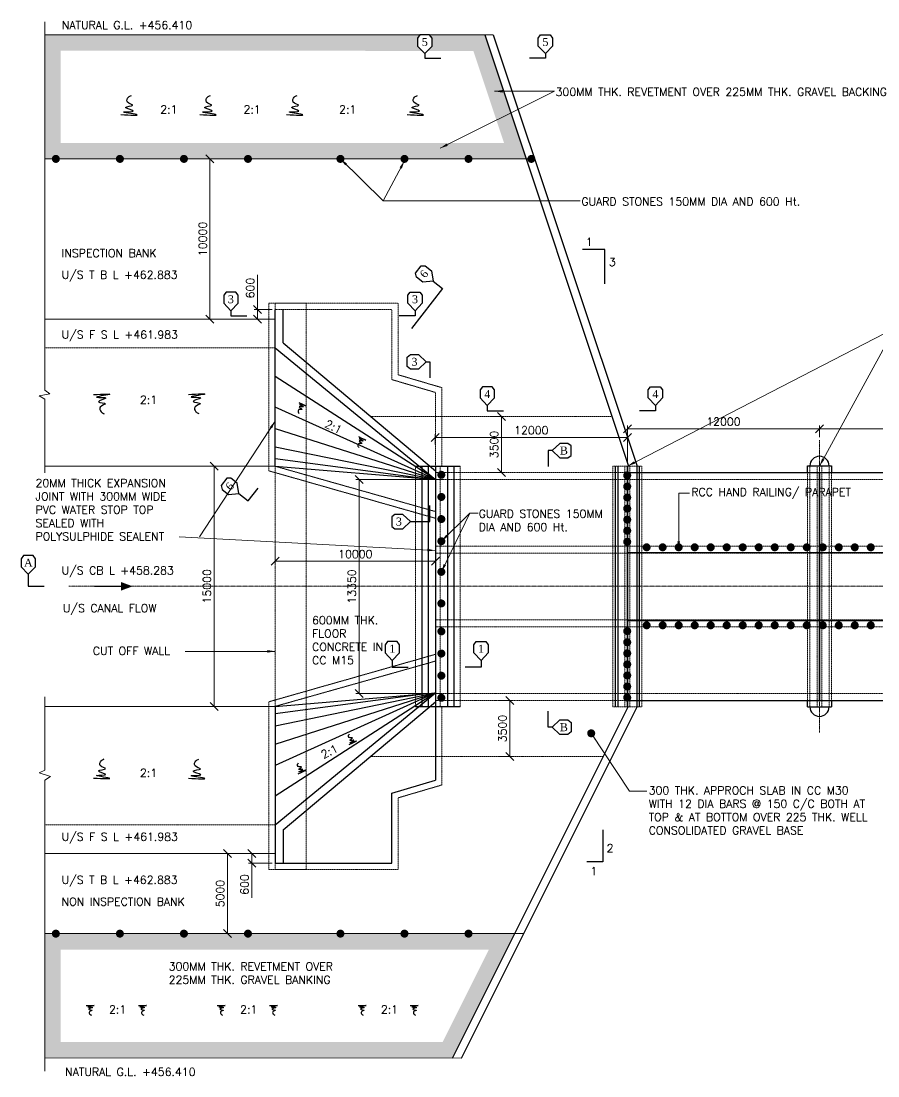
# Model space of a CAD drawing. Header units: millimetres. Extents: x -905235 to 365236, y -24492 to 346419.
# Drawn here: x -33461 to 20059, y 42135 to 108036 of the extents above; entities that cross this region are included whole.
import ezdxf
from ezdxf.enums import TextEntityAlignment as Align

# ---------------------------------------------------------------- set-up
doc = ezdxf.new("R2010")
doc.units = ezdxf.units.MM
doc.header["$LTSCALE"] = 9
doc.linetypes.add('CENTER2', pattern=[1.125, 0.75, -0.125, 0.125, -0.125])
doc.linetypes.add('HIDDEN', pattern=[0.375, 0.25, -0.125])
for name, color, linetype, lineweight in [('CENTER', 8, 'CENTER2', 9), ('R_DASHED', 183, 'HIDDEN', 9), ('R_DIMENSION', 8, 'Continuous', 15), ('R_P.C.C', 94, 'Continuous', 15), ('R_TEXT G', 7, 'Continuous', 18), ('R_TEXT S', 6, 'Continuous', 18), ('SEC MARK', 1, 'Continuous', 25)]:
    doc.layers.add(name, color=color, linetype=linetype, lineweight=lineweight)
doc.styles.add('ROMANS', font='romans.shx')
doc.styles.add('TIMES NR', font='times.ttf')
doc.dimstyles.new('DIM-200', dxfattribs={"dimscale": 200, "dimtxt": 2.5, "dimasz": 2.5, "dimexe": 1, "dimexo": 1, "dimgap": 1, "dimtad": 1, "dimdec": 0, "dimzin": 0, "dimdsep": 46, "dimtxsty": 'ROMANS', "dimblk": 'OBLIQUE', "dimcen": 1, "dimclrd": 256, "dimclre": 256, "dimclrt": 7, "dimadec": 0, "dimazin": 0, "dimtfac": 1, "dimtdec": 0, "dimtofl": 0, "dimtmove": 0, "dimatfit": 3, "dimfxl": 1, "dimtolj": 1, "dimtzin": 0, "dimlwd": 9, "dimlwe": 9, "dimarcsym": 0})
doc.dimstyles.new('DIM-200$0', dxfattribs={"dimscale": 200, "dimtxt": 2.5, "dimasz": 2.5, "dimexe": 1, "dimexo": 1, "dimgap": 1, "dimtad": 1, "dimdec": 0, "dimzin": 0, "dimdsep": 46, "dimtxsty": 'ROMANS', "dimblk": 'OBLIQUE', "dimcen": 1, "dimclrd": 256, "dimclre": 256, "dimclrt": 7, "dimadec": 0, "dimazin": 0, "dimtfac": 1, "dimtdec": 0, "dimtofl": 0, "dimtmove": 0, "dimatfit": 3, "dimfxl": 1, "dimtolj": 1, "dimtzin": 0, "dimlwd": 9, "dimlwe": 9, "dimarcsym": 0})

# ---------------------------------------------------------------- blocks, each defined once
blk = doc.blocks.new('_Oblique')
at = {"color": 0, "linetype": 'ByBlock', "lineweight": -2}
blk.add_line((-0.5, -0.5), (0.5, 0.5), dxfattribs=at)
blk = doc.blocks.new('*D50')
at = {"layer": 'Defpoints', "color": 0}
for p in [(-18700, 90023), (-17584, 90023), (-17584, 89423)]:
    blk.add_point(p, dxfattribs=at)
at = {"layer": 'R_DIMENSION', "lineweight": 9}
for p, q in [((-18700, 90023), (-18700, 92185)), ((-17784, 90023), (-18900, 90023)), ((-18700, 89423), (-18700, 90023)), ((-17784, 89423), (-18900, 89423))]:
    blk.add_line(p, q, dxfattribs=at)
at = {"layer": 'R_DIMENSION', "lineweight": 9, "xscale": 500, "yscale": 500, "zscale": 500}
for p, rotation in [((-18700, 90023), 90), ((-18700, 89423), 270)]:
    blk.add_blockref('_Oblique', p, dxfattribs=dict(at, rotation=rotation))
at = {"layer": 'R_DIMENSION', "color": 7, "insert": (-19150, 91354), "char_height": 500, "attachment_point": 5, "rotation": 90, "style": 'ROMANS'}
blk.add_mtext('\\A1;600', dxfattribs=at)
blk = doc.blocks.new('*D56')
at = {"layer": 'Defpoints', "color": 0}
for p in [(-20133, 56023), (-20577, 51023), (-20133, 51023)]:
    blk.add_point(p, dxfattribs=at)
at = {"layer": 'R_DIMENSION', "lineweight": 9}
for p, q in [((-20333, 56023), (-20777, 56023)), ((-20577, 56023), (-20577, 51023)), ((-20333, 51023), (-20777, 51023))]:
    blk.add_line(p, q, dxfattribs=at)
at = {"layer": 'R_DIMENSION', "lineweight": 9, "xscale": 500, "yscale": 500, "zscale": 500}
for p, rotation in [((-20577, 56023), 90), ((-20577, 51023), 270)]:
    blk.add_blockref('_Oblique', p, dxfattribs=dict(at, rotation=rotation))
at = {"layer": 'R_DIMENSION', "color": 7, "insert": (-21027, 53523), "char_height": 500, "attachment_point": 5, "rotation": 90, "style": 'ROMANS'}
blk.add_mtext('\\A1;5000', dxfattribs=at)
blk = doc.blocks.new('*D57')
at = {"layer": 'Defpoints', "color": 0}
for p in [(-20872, 80223), (-21400, 65223), (-20872, 65223)]:
    blk.add_point(p, dxfattribs=at)
at = {"layer": 'R_DIMENSION', "lineweight": 9}
for p, q in [((-21072, 80223), (-21600, 80223)), ((-21400, 80223), (-21400, 65223)), ((-21072, 65223), (-21600, 65223))]:
    blk.add_line(p, q, dxfattribs=at)
at = {"layer": 'R_DIMENSION', "lineweight": 9, "xscale": 500, "yscale": 500, "zscale": 500}
for p, rotation in [((-21400, 80223), 90), ((-21400, 65223), 270)]:
    blk.add_blockref('_Oblique', p, dxfattribs=dict(at, rotation=rotation))
at = {"layer": 'R_DIMENSION', "color": 7, "insert": (-21850, 72723), "char_height": 500, "attachment_point": 5, "rotation": 90, "style": 'ROMANS'}
blk.add_mtext('\\A1;15000', dxfattribs=at)
blk = doc.blocks.new('*D58')
at = {"layer": 'Defpoints', "color": 0}
for p in [(-6954, 79386), (-12351, 66036), (-7120, 66036)]:
    blk.add_point(p, dxfattribs=at)
at = {"layer": 'R_DIMENSION', "lineweight": 9}
for p, q in [((-7154, 79386), (-12551, 79386)), ((-12351, 79386), (-12351, 66036)), ((-7320, 66036), (-12551, 66036))]:
    blk.add_line(p, q, dxfattribs=at)
at = {"layer": 'R_DIMENSION', "lineweight": 9, "xscale": 500, "yscale": 500, "zscale": 500}
for p, rotation in [((-12351, 79386), 90), ((-12351, 66036), 270)]:
    blk.add_blockref('_Oblique', p, dxfattribs=dict(at, rotation=rotation))
at = {"layer": 'R_DIMENSION', "color": 7, "insert": (-12801, 72711), "char_height": 500, "attachment_point": 5, "rotation": 90, "style": 'ROMANS'}
blk.add_mtext('\\A1;13350', dxfattribs=at)
blk = doc.blocks.new('*D59')
at = {"layer": 'Defpoints', "color": 0}
for p in [(-17584, 56023), (-19054, 55423), (-17584, 55423)]:
    blk.add_point(p, dxfattribs=at)
at = {"layer": 'R_DIMENSION', "lineweight": 9}
for p, q in [((-17784, 56023), (-19254, 56023)), ((-19054, 56023), (-19054, 55423)), ((-17784, 55423), (-19254, 55423)), ((-19054, 55423), (-19054, 53261))]:
    blk.add_line(p, q, dxfattribs=at)
at = {"layer": 'R_DIMENSION', "lineweight": 9, "xscale": 500, "yscale": 500, "zscale": 500}
for p, rotation in [((-19054, 56023), 90), ((-19054, 55423), 270)]:
    blk.add_blockref('_Oblique', p, dxfattribs=dict(at, rotation=rotation))
at = {"layer": 'R_DIMENSION', "color": 7, "insert": (-19504, 54092), "char_height": 500, "attachment_point": 5, "rotation": 90, "style": 'ROMANS'}
blk.add_mtext('\\A1;600', dxfattribs=at)
blk = doc.blocks.new('*D60')
at = {"layer": 'Defpoints', "color": 0}
for p in [(-17584, 75330), (-7584, 74690), (-7584, 74288)]:
    blk.add_point(p, dxfattribs=at)
at = {"layer": 'R_DIMENSION', "lineweight": 9}
for p, q in [((-17584, 75130), (-17584, 74088)), ((-7584, 74490), (-7584, 74088)), ((-17584, 74288), (-7584, 74288))]:
    blk.add_line(p, q, dxfattribs=at)
at = {"layer": 'R_DIMENSION', "lineweight": 9, "xscale": 500, "yscale": 500, "zscale": 500, "rotation": 180}
blk.add_blockref('_Oblique', (-17584, 74288), dxfattribs=at)
at = {"layer": 'R_DIMENSION', "lineweight": 9, "xscale": 500, "yscale": 500, "zscale": 500}
blk.add_blockref('_Oblique', (-7584, 74288), dxfattribs=at)
at = {"layer": 'R_DIMENSION', "color": 7, "insert": (-12584, 74738), "char_height": 500, "attachment_point": 5, "style": 'ROMANS'}
blk.add_mtext('\\A1;10000', dxfattribs=at)
blk = doc.blocks.new('*D110')
at = {"layer": 'Defpoints', "color": 0}
for p in [(16410, 82562), (16410, 82285), (4410, 80236)]:
    blk.add_point(p, dxfattribs=at)
at = {"layer": 'R_DIMENSION', "lineweight": 9}
for p, q in [((4410, 80436), (4410, 82762)), ((4410, 82562), (16410, 82562)), ((16410, 82485), (16410, 82762))]:
    blk.add_line(p, q, dxfattribs=at)
at = {"layer": 'R_DIMENSION', "lineweight": 9, "xscale": 500, "yscale": 500, "zscale": 500, "rotation": 180}
blk.add_blockref('_Oblique', (4410, 82562), dxfattribs=at)
at = {"layer": 'R_DIMENSION', "lineweight": 9, "xscale": 500, "yscale": 500, "zscale": 500}
blk.add_blockref('_Oblique', (16410, 82562), dxfattribs=at)
at = {"layer": 'R_DIMENSION', "color": 7, "insert": (10410, 83012), "char_height": 500, "attachment_point": 5, "style": 'ROMANS'}
blk.add_mtext('\\A1;12000', dxfattribs=at)
blk = doc.blocks.new('*D148')
at = {"layer": 'Defpoints', "color": 0}
for p in [(-22191, 99423), (-21665, 99423), (-22191, 89423)]:
    blk.add_point(p, dxfattribs=at)
at = {"layer": 'R_DIMENSION', "lineweight": 9}
for p, q in [((-21991, 99423), (-21465, 99423)), ((-21665, 89423), (-21665, 99423)), ((-21991, 89423), (-21465, 89423))]:
    blk.add_line(p, q, dxfattribs=at)
at = {"layer": 'R_DIMENSION', "lineweight": 9, "xscale": 500, "yscale": 500, "zscale": 500}
for p, rotation in [((-21665, 99423), 90), ((-21665, 89423), 270)]:
    blk.add_blockref('_Oblique', p, dxfattribs=dict(at, rotation=rotation))
at = {"layer": 'R_DIMENSION', "color": 7, "insert": (-22115, 94423), "char_height": 500, "attachment_point": 5, "rotation": 90, "style": 'ROMANS'}
blk.add_mtext('\\A1;10000', dxfattribs=at)
blk = doc.blocks.new('*D167')
at = {"layer": 'Defpoints', "color": 0}
for p in [(16410, 82562), (16410, 81848), (28410, 81848)]:
    blk.add_point(p, dxfattribs=at)
at = {"layer": 'R_DIMENSION', "lineweight": 9}
for p, q in [((16410, 82048), (16410, 82762)), ((28410, 82562), (16410, 82562)), ((28410, 82048), (28410, 82762))]:
    blk.add_line(p, q, dxfattribs=at)
at = {"layer": 'R_DIMENSION', "lineweight": 9, "xscale": 500, "yscale": 500, "zscale": 500, "rotation": 180}
blk.add_blockref('_Oblique', (16410, 82562), dxfattribs=at)
at = {"layer": 'R_DIMENSION', "lineweight": 9, "xscale": 500, "yscale": 500, "zscale": 500}
blk.add_blockref('_Oblique', (28410, 82562), dxfattribs=at)
at = {"layer": 'R_DIMENSION', "color": 7, "insert": (22410, 83012), "char_height": 500, "attachment_point": 5, "style": 'ROMANS'}
blk.add_mtext('\\A1;12000', dxfattribs=at)
blk = doc.blocks.new('*D177')
at = {"layer": 'Defpoints', "color": 0}
for p in [(-7590, 82022), (-7590, 81380), (4410, 80236)]:
    blk.add_point(p, dxfattribs=at)
at = {"layer": 'R_DIMENSION', "lineweight": 9}
for p, q in [((-7590, 81580), (-7590, 82222)), ((4410, 82022), (-7590, 82022)), ((4410, 80436), (4410, 82222))]:
    blk.add_line(p, q, dxfattribs=at)
at = {"layer": 'R_DIMENSION', "lineweight": 9, "xscale": 500, "yscale": 500, "zscale": 500, "rotation": 180}
blk.add_blockref('_Oblique', (-7590, 82022), dxfattribs=at)
at = {"layer": 'R_DIMENSION', "lineweight": 9, "xscale": 500, "yscale": 500, "zscale": 500}
blk.add_blockref('_Oblique', (4410, 82022), dxfattribs=at)
at = {"layer": 'R_DIMENSION', "color": 7, "insert": (-1590, 82472), "char_height": 500, "attachment_point": 5, "style": 'ROMANS'}
blk.add_mtext('\\A1;12000', dxfattribs=at)
blk = doc.blocks.new('*D207')
at = {"layer": 'Defpoints', "color": 0}
for p in [(-3880, 65586), (-3880, 62086), (-2940, 62086)]:
    blk.add_point(p, dxfattribs=at)
at = {"layer": 'R_DIMENSION', "lineweight": 9}
for p, q in [((-3680, 65586), (-2740, 65586)), ((-2940, 65586), (-2940, 62086)), ((-3680, 62086), (-2740, 62086))]:
    blk.add_line(p, q, dxfattribs=at)
at = {"layer": 'R_DIMENSION', "lineweight": 9, "xscale": 500, "yscale": 500, "zscale": 500}
for p, rotation in [((-2940, 65586), 90), ((-2940, 62086), 270)]:
    blk.add_blockref('_Oblique', p, dxfattribs=dict(at, rotation=rotation))
at = {"layer": 'R_DIMENSION', "color": 7, "insert": (-3390, 63836), "char_height": 500, "attachment_point": 5, "rotation": 90, "style": 'ROMANS'}
blk.add_mtext('\\A1;3500', dxfattribs=at)
blk = doc.blocks.new('*D208')
at = {"layer": 'Defpoints', "color": 0}
for p in [(-4400, 83336), (-3460, 83336), (-4400, 79836)]:
    blk.add_point(p, dxfattribs=at)
at = {"layer": 'R_DIMENSION', "lineweight": 9}
for p, q in [((-4200, 83336), (-3260, 83336)), ((-3460, 79836), (-3460, 83336)), ((-4200, 79836), (-3260, 79836))]:
    blk.add_line(p, q, dxfattribs=at)
at = {"layer": 'R_DIMENSION', "lineweight": 9, "xscale": 500, "yscale": 500, "zscale": 500}
for p, rotation in [((-3460, 83336), 90), ((-3460, 79836), 270)]:
    blk.add_blockref('_Oblique', p, dxfattribs=dict(at, rotation=rotation))
at = {"layer": 'R_DIMENSION', "color": 7, "insert": (-3910, 81586), "char_height": 500, "attachment_point": 5, "rotation": 90, "style": 'ROMANS'}
blk.add_mtext('\\A1;3500', dxfattribs=at)

msp = doc.modelspace()

# ---------------------------------------------------------------- hatches: boundary and pattern name
h = msp.add_hatch()
h.set_pattern_fill('GRAVEL', color=22, scale=55)
h.set_pattern_definition([(228.01279, (1005.84, 297), (-11176, -12573), [187.947, -18606.766]), (184.96974, (880.11, 157.3), (16763.999993, 1397.00008), [322.523, -31929.727]), (132.51045, (558.8, 129.36), (13970.000006, -15366.999995), [227.415, -22514.098]), (267.27369, (13.97, -219.89), (1397.000003, 27940), [293.702, -29076.54]), (292.833654, (0, -513.26), (-6985, 16764), [287.999, -28511.894]), (357.27369, (111.76, -778.69), (-27940, 1397.000003), [293.702, -29076.54]), (37.69424, (405.13, -792.66), (-18161, -13970), [388.407, -38452.213]), (72.25533, (712.47, -555.17), (9779.000003, 30734), [366.696, -36302.891]), (121.429566, (824.23, -205.92), (-11176, 18161), [294.697, -29175.05]), (175.23636, (670.56, 45.54), (15367, -1397), [336.442, -16485.665]), (222.39744, (335.28, 73.48), (-16764, -15367), [435.093, -43074.225]), (138.81407, (1397, -233.86), (-9779, 8382), [148.502, -14701.811]), (171.469234, (1285.24, -136.07), (18161, -2793.999997), [282.525, -27970.051]), (225, (1005.8, -94.2), (-2e-13, -1397), [197.565, -1778.091]), (203.19859, (908.05, 73.48), (6985, 2794), [106.393, -10532.842]), (291.8014, (810.26, 31.57), (-1397, 4191), [150.461, -7372.614]), (30.96376, (866.14, -108.13), (4191, 2794), [244.376, -7901.464]), (161.56505, (1075.7, 17.6), (2794, -1397), [176.708, -4240.994]), (16.38954, (0, 31.57), (13970, 4191), [247.548, -24507.355]), (70.34618, (237.49, 101.42), (-5588, -15367), [207.68, -20560.219]), (293.19859, (1075.69, 297), (-2794, 6985), [212.784, -10426.451]), (343.61046, (1159.51, 101.42), (-13970, 4191), [247.548, -24507.355]), (339.44395, (0, -834.57), (-6985, 2794), [238.72, -11697.254]), (294.77514, (223.52, -918.39), (-6985.00001, 15367), [200.02, -19801.976]), (66.80141, (1089.66, -1100), (2794, 6985), [212.784, -10426.451]), (17.354025, (1173.48, -904.42), (-18161, -5588), [234.18, -23183.807]), (69.44395, (405.13, -1100), (-2794, -6985), [119.36, -11816.614]), (101.30993, (1005.84, -1100), (-1397, 5588), [71.233, -7052.097]), (165.96376, (991.87, -1030.15), (4191, -1397), [287.999, -5471.98]), (186.009006, (712.47, -960.3), (13970, 1397), [266.897, -26422.75]), (303.69007, (866.14, -233.86), (-1397, 2794), [201.478, -4835.477]), (353.157227, (977.9, -401.5), (23749, -2794), [351.756, -34823.805]), (60.9454, (1327.15, -443.41), (-5588, -9779), [143.83, -14239.166]), (90, (1397, -317.7), (-1397, 1397), [83.82, -1313.18]), (120.25644, (684.53, -918.39), (5588, -9779), [194.077, -19213.667]), (48.01279, (586.74, -750.75), (11176, 12573), [375.894, -18418.819]), (0, (838.2, -471.4), (1397, 1397), [363.22, -1033.78]), (325.30485, (1201.42, -471.35), (13970.000005, -9778.99999), [220.885, -21867.624]), (254.0546, (1383.03, -597.08), (-1397, -5588), [203.406, -9966.908]), (207.645975, (1327.15, -792.66), (-26543, -13969.999998), [331.18, -32786.855]), (175.42608, (1033.78, -946.33), (-18161, 1397), [350.366, -34686.216])])
h.paths.add_polyline_path([(-8694.1, 106976.5), (-8544, 107176.6), (-31983.9, 107184.7), (-31983.9, 99422.7), (-31414.7, 99422.7, -1.0325288), (-31164.8, 99422.7), (-27414.7, 99422.7, -1.0325288), (-27164.8, 99422.7), (-23414.7, 99422.7, -1.0325288), (-23164.8, 99422.7), (-19414.7, 99422.7, -1.0325288), (-19164.8, 99422.7), (-13639.7, 99422.7, -1.0325288), (-13389.8, 99422.7), (-9639.7, 99422.7, -1.0325288), (-9389.8, 99422.7), (-5639.7, 99422.7, -1.0325288), (-5389.8, 99422.7), (-1906.4, 99422.7), (-4490.6, 107175.2), (-7944, 107176.4), (-7794.1, 106976.5), (-7794.1, 106476.5), (-8078.4, 106176.5), (-5211.4, 106175.5), (-3293.8, 100422.7), (-30983.9, 100422.7), (-30983.9, 106184.4), (-8409.9, 106176.6), (-8694.1, 106476.5)])
h = msp.add_hatch()
h.set_pattern_fill('GRAVEL', color=22, scale=55)
h.set_pattern_definition([(228.01279, (1005.84, 297), (-11176, -12573), [187.947, -18606.766]), (184.96974, (880.11, 157.3), (16763.999993, 1397.00008), [322.523, -31929.727]), (132.51045, (558.8, 129.36), (13970, -15367), [227.415, -22514.098]), (267.27369, (13.97, -219.89), (1397, 27940), [293.702, -29076.54]), (292.83365, (0, -513.26), (-6985, 16764), [287.999, -28511.894]), (357.27369, (111.76, -778.69), (-27940, 1397), [293.702, -29076.54]), (37.69424, (405.13, -792.66), (-18161, -13970), [388.407, -38452.213]), (72.25533, (712.47, -555.17), (9779.000003, 30734), [366.696, -36302.891]), (121.42957, (824.23, -205.92), (-11176, 18161), [294.697, -29175.05]), (175.23636, (670.56, 45.54), (15367, -1397), [336.442, -16485.665]), (222.39744, (335.28, 73.48), (-16764, -15367), [435.093, -43074.225]), (138.81407, (1397, -233.86), (-9779, 8382), [148.502, -14701.81]), (171.46923, (1285.24, -136.07), (18161, -2794), [282.525, -27970.051]), (225, (1005.8, -94.2), (-2e-13, -1397), [197.565, -1778.09]), (203.1986, (908.05, 73.48), (6985, 2794), [106.393, -10532.842]), (291.8014, (810.26, 31.57), (-1397, 4191), [150.46, -7372.614]), (30.96376, (866.14, -108.13), (4191, 2794), [244.376, -7901.464]), (161.56505, (1075.7, 17.6), (2794, -1397), [176.708, -4240.994]), (16.38954, (0, 31.57), (13970, 4191), [247.548, -24507.355]), (70.34618, (237.49, 101.42), (-5588, -15367), [207.68, -20560.219]), (293.1986, (1075.69, 297), (-2794, 6985), [212.784, -10426.45]), (343.61046, (1159.51, 101.42), (-13970, 4191), [247.548, -24507.355]), (339.44395, (0, -834.57), (-6985, 2794), [238.72, -11697.254]), (294.77514, (223.52, -918.39), (-6985.00001, 15367), [200.02, -19801.976]), (66.8014, (1089.66, -1100), (2794, 6985), [212.784, -10426.45]), (17.35402, (1173.48, -904.42), (-18161, -5588), [234.18, -23183.807]), (69.44395, (405.13, -1100), (-2794, -6985), [119.36, -11816.614]), (101.30993, (1005.84, -1100), (-1397, 5588), [71.233, -7052.097]), (165.96376, (991.87, -1030.15), (4191, -1397), [287.999, -5471.98]), (186.009, (712.47, -960.3), (13970, 1397), [266.897, -26422.75]), (303.6901, (866.14, -233.86), (-1397, 2794), [201.478, -4835.477]), (353.15723, (977.9, -401.5), (23749, -2794), [351.756, -34823.805]), (60.9454, (1327.15, -443.41), (-5588, -9779), [143.83, -14239.166]), (90, (1397, -317.7), (-1397, 1397), [83.82, -1313.18]), (120.25644, (684.53, -918.39), (5588, -9779), [194.077, -19213.667]), (48.01279, (586.74, -750.75), (11176, 12573), [375.894, -18418.82]), (0, (838.2, -471.4), (1397, 1397), [363.22, -1033.78]), (325.30485, (1201.42, -471.35), (13970, -9778.99999), [220.885, -21867.624]), (254.0546, (1383.03, -597.08), (-1397, -5588), [203.406, -9966.908]), (207.64598, (1327.15, -792.66), (-26543, -13970), [331.18, -32786.855]), (175.42608, (1033.78, -946.33), (-18161, 1397), [350.366, -34686.216])])
h.paths.add_polyline_path([(-2624.8, 51022.7), (-5389.7, 51022.7, -1), (-5639.7, 51022.7), (-9389.7, 51022.7, -1), (-9639.7, 51022.7), (-13389.7, 51022.7, -1), (-13639.7, 51022.7), (-19164.7, 51022.7, -1), (-19414.7, 51022.7), (-23164.7, 51022.7, -1), (-23414.7, 51022.7), (-27164.7, 51022.7, -1), (-27414.7, 51022.7), (-31164.7, 51022.7, -1), (-31414.7, 51022.7), (-31983.9, 51022.7), (-31983.9, 43260.6), (-6510.5, 43251.2)])
h.paths.add_polyline_path([(-30983.9, 44251.2), (-30983.9, 50022.7), (-4242.8, 50022.7), (-7128.6, 44251.2)], flags=16)
h.paths.add_polyline_path([(-28830.2, 45881.2), (-27675.5, 45881.2), (-27675.5, 46631.2), (-28830.2, 46631.2)], flags=8)

# ---------------------------------------------------------------- linework, layer by layer
for p, q in [((-4490.6, 107175.2), (4489, 80236.4)), ((-3963.4, 107175), (5016.1, 80236.4)), ((-17583.9, 89422.7), (-17583.9, 90022.7)), ((-17083.9, 87931.5), (-17083.9, 90022.7)), ((-17583.9, 87622.7), (-17583.9, 89422.7)), ((-17083.9, 87931.5), (-7583.9, 79945.6)), ((-17583.9, 87622.7), (-7583.9, 79386.4)), ((-17583.9, 80222.7), (-17583.9, 87622.7)), ((-17583.9, 80222.7), (-7583.9, 79386.4)), ((-8833.9, 80236.4), (-6033.9, 80236.4)), ((-8433.9, 80236.4), (-8433.9, 65194.7)), ((-8033.9, 80236.4), (-8033.9, 65194.7)), ((-7583.9, 80236.4), (-7583.9, 65194.7)), ((-6833.9, 80236.4), (-6833.9, 65194.7)), ((-6433.9, 80236.4), (-6433.9, 65194.7)), ((3660.1, 65186.4), (3660.1, 80236.4)), ((3810.1, 80236.4), (3810.1, 65186.4)), ((4400.1, 80236.4), (4400.1, 65186.4)), ((4400.1, 79836.4), (208400.1, 79836.4)), ((4420.1, 80236.4), (4420.1, 65186.4)), ((5010.1, 80236.4), (5010.1, 65186.4)), ((5160.1, 65186.4), (5160.1, 80236.4)), ((15660.1, 80247.7), (17160.1, 80247.7)), ((15660.1, 79836.4), (15660.1, 80247.7)), ((16400.1, 79836.4), (16400.1, 65586.4)), ((16420.1, 79836.4), (16420.1, 65586.4)), ((17160.1, 80247.7), (17160.1, 79836.4)), ((4420.1, 74836.4), (208400.1, 74836.4)), ((4420.1, 70586.4), (208400.1, 70586.4)), ((-17583.9, 65222.7), (-7583.9, 66058.9)), ((-17583.9, 57822.7), (-7583.9, 66058.9)), ((-17083.9, 57513.8), (-7583.9, 65499.8)), ((-7583.9, 65608.9), (-7583.9, 60608.9)), ((4400.1, 65586.4), (208400.1, 65586.4)), ((15660.1, 65197.7), (15660.1, 65586.4)), ((17160.1, 65586.4), (17160.1, 65197.7)), ((-17583.9, 65222.7), (-17583.9, 57822.7)), ((-8833.9, 65208.9), (-6033.9, 65208.9)), ((-6511.5, 43249.4), (4457.1, 65186.4)), ((-5952.4, 43249.4), (5016.1, 65186.4)), ((15660.1, 65197.7), (17160.1, 65197.7)), ((-10308.9, 59806.1), (-7583.9, 60608.9)), ((-10308.9, 55422.7), (-10308.9, 59806.1)), ((-17583.9, 57822.7), (-17583.9, 56022.7)), ((-17083.9, 57513.8), (-17083.9, 55422.7)), ((-17583.9, 56022.7), (-17583.9, 55422.7)), ((-17583.9, 55422.7), (-10308.9, 55422.7))]:
    msp.add_line(p, q)
at = {"color": 253}
for p, q in [((-7583.9, 79386.4), (-17583.9, 85829)), ((-7583.9, 79386.4), (-17583.9, 83922.7)), ((-17583.9, 82587.8), (-7583.9, 79386.4)), ((-17583.9, 81447), (-7583.9, 79386.4)), ((-8033.9, 79409.3), (-17583.9, 80686.5)), ((-7583.9, 66058.9), (-17583.9, 59616.3)), ((-7583.9, 66058.9), (-17583.9, 61522.7)), ((-17583.9, 63998.3), (-7583.9, 66058.9)), ((-17583.9, 62857.5), (-7583.9, 66058.9)), ((-8033.9, 66036.1), (-17583.9, 64758.8))]:
    msp.add_line(p, q, dxfattribs=at)
at = {"const_width": 250}
for points in [[(-31414.7, 99426.7, 1), (-31164.7, 99426.7, 1)], [(-27414.7, 99426.7, 1), (-27164.7, 99426.7, 1)], [(-23414.7, 99426.7, 1), (-23164.7, 99426.7, 1)], [(-19414.7, 99426.7, 1), (-19164.7, 99426.7, 1)], [(-13639.7, 99426.7, 1), (-13389.7, 99426.7, 1)], [(-9639.7, 99426.7, 1), (-9389.7, 99426.7, 1)], [(-5639.7, 99426.7, 1), (-5389.7, 99426.7, 1)], [(-1709.7, 99426.7, 1), (-1459.7, 99426.7, 1)], [(-7210, 79814.3, 1), (-7210, 79564.3, 1)], [(4400.1, 79778.2, 1), (4400.1, 79528.2, 1)], [(4400.1, 79086.4, 1), (4400.1, 78836.4, 1)], [(-7210, 78430.7, 1), (-7210, 78180.7, 1)], [(4400.1, 78394.6, 1), (4400.1, 78144.6, 1)], [(4400.1, 77702.9, 1), (4400.1, 77452.9, 1)], [(-7210, 77047.2, 1), (-7210, 76797.2, 1)], [(4400.1, 77011.1, 1), (4400.1, 76761.1, 1)], [(-7210, 75663.7, 1), (-7210, 75413.7, 1)], [(4400.1, 76319.3, 1), (4400.1, 76069.3, 1)], [(4400.1, 75627.5, 1), (4400.1, 75377.5, 1)], [(5614.2, 75284.2, 1), (5614.2, 75034.2, 1)], [(6614.2, 75284.2, 1), (6614.2, 75034.2, 1)], [(7614.2, 75284.2, 1), (7614.2, 75034.2, 1)], [(8614.2, 75284.2, 1), (8614.2, 75034.2, 1)], [(9614.2, 75284.2, 1), (9614.2, 75034.2, 1)], [(10614.2, 75284.2, 1), (10614.2, 75034.2, 1)], [(11614.2, 75284.2, 1), (11614.2, 75034.2, 1)], [(12614.2, 75284.2, 1), (12614.2, 75034.2, 1)], [(13614.2, 75284.2, 1), (13614.2, 75034.2, 1)], [(14614.2, 75284.2, 1), (14614.2, 75034.2, 1)], [(15614.2, 75284.2, 1), (15614.2, 75034.2, 1)], [(16614.2, 75284.2, 1), (16614.2, 75034.2, 1)], [(17614.2, 75284.2, 1), (17614.2, 75034.2, 1)], [(18614.2, 75284.2, 1), (18614.2, 75034.2, 1)], [(19614.2, 75284.2, 1), (19614.2, 75034.2, 1)], [(-7210, 73501.7, -1), (-7210, 73751.7, -1)], [(-7210, 71528.1, -1), (-7210, 71778.1, -1)], [(5614.2, 70161.1, -1), (5614.2, 70411.1, -1)], [(6614.2, 70161.1, -1), (6614.2, 70411.1, -1)], [(7614.2, 70161.1, -1), (7614.2, 70411.1, -1)], [(8614.2, 70161.1, -1), (8614.2, 70411.1, -1)], [(9614.2, 70161.1, -1), (9614.2, 70411.1, -1)], [(10614.2, 70161.1, -1), (10614.2, 70411.1, -1)], [(11614.2, 70161.1, -1), (11614.2, 70411.1, -1)], [(12614.2, 70161.1, -1), (12614.2, 70411.1, -1)], [(13614.2, 70161.1, -1), (13614.2, 70411.1, -1)], [(14614.2, 70161.1, -1), (14614.2, 70411.1, -1)], [(15614.2, 70161.1, -1), (15614.2, 70411.1, -1)], [(16614.2, 70161.1, -1), (16614.2, 70411.1, -1)], [(17614.2, 70161.1, -1), (17614.2, 70411.1, -1)], [(18614.2, 70161.1, -1), (18614.2, 70411.1, -1)], [(19614.2, 70161.1, -1), (19614.2, 70411.1, -1)], [(-7210, 69781.7, -1), (-7210, 70031.7, -1)], [(4400.1, 69795.3, -1), (4400.1, 70045.3, -1)], [(4400.1, 69103.5, -1), (4400.1, 69353.5, -1)], [(-7210, 68398.1, -1), (-7210, 68648.1, -1)], [(4400.1, 68411.7, -1), (4400.1, 68661.7, -1)], [(4400.1, 67720, -1), (4400.1, 67970, -1)], [(-7210, 67014.6, -1), (-7210, 67264.6, -1)], [(4400.1, 67028.2, -1), (4400.1, 67278.2, -1)], [(4400.1, 66336.4, -1), (4400.1, 66586.4, -1)], [(-7210, 65631, -1), (-7210, 65881, -1)], [(4400.1, 65644.6, -1), (4400.1, 65894.6, -1)], [(-31414.7, 51022.7, -1), (-31164.7, 51022.7, -1)], [(-27414.7, 51022.7, -1), (-27164.7, 51022.7, -1)], [(-23414.7, 51022.7, -1), (-23164.7, 51022.7, -1)], [(-19414.7, 51022.7, -1), (-19164.7, 51022.7, -1)], [(-13639.7, 51022.7, -1), (-13389.7, 51022.7, -1)], [(-9639.7, 51022.7, -1), (-9389.7, 51022.7, -1)], [(-5639.7, 51022.7, -1), (-5389.7, 51022.7, -1)]]:
    msp.add_lwpolyline(points, format="xyb", close=True, dxfattribs=at)
for points in [[(2999.9, 91611.4), (2999.9, 93771.7), (1603.2, 93771.7)], [(2868.4, 57509.6), (2868.4, 55509.6), (1868.4, 55509.6)]]:
    msp.add_lwpolyline(points)
at = {"const_width": 100}
msp.add_lwpolyline([(-27216.1, 72722.7), (-28897, 72722.7)], dxfattribs=at)
for centre, start, end in [((16410.1, 80247.7), 0, 180), ((16410.1, 65197.7), 180, 0)]:
    msp.add_arc(centre, 600, start, end)
for points, end_tangent in [([(-27230.1, 102194.1), (-26256.9, 102194.1), (-27043, 102362.5), (-26462.8, 102418.6), (-26930.7, 102643.1), (-26481.5, 102774.1), (-26818.4, 102979.9), (-26762.2, 103279.2), (-26575.1, 103391.4)], (-0.9794726, 0.2015771)), ([(-22294.4, 102194.1), (-21321.2, 102194.1), (-22107.2, 102362.5), (-21527, 102418.6), (-21994.9, 102643.1), (-21545.8, 102774.1), (-21882.6, 102979.9), (-21826.5, 103279.2), (-21639.3, 103391.4)], (-0.9794726, 0.2015771)), ([(-16874.4, 102194.1), (-15901.2, 102194.1), (-16687.2, 102362.5), (-16107, 102418.6), (-16574.9, 102643.1), (-16125.8, 102774.1), (-16462.6, 102979.9), (-16406.5, 103279.2), (-16219.3, 103391.4)], (-0.9794726, 0.2015771)), ([(-9349.4, 102194.1), (-8376.2, 102194.1), (-9162.2, 102362.5), (-8582, 102418.6), (-9049.9, 102643.1), (-8600.8, 102774.1), (-8937.6, 102979.9), (-8881.5, 103279.2), (-8694.3, 103391.4)], (-0.9794726, 0.2015771)), ([(-28928.9, 84705.5), (-27955.7, 84705.5), (-28741.8, 84537.2), (-28161.6, 84481), (-28629.5, 84256.5), (-28180.3, 84125.6), (-28517.2, 83919.8), (-28461, 83620.5), (-28273.9, 83508.2)], (-0.9794726, -0.2015771)), ([(-23009.2, 84717), (-22036, 84717), (-22822.1, 84548.6), (-22241.9, 84492.5), (-22709.8, 84268), (-22260.6, 84137.1), (-22597.5, 83931.3), (-22541.4, 83631.9), (-22354.2, 83519.7)], (-0.9794726, -0.2015771)), ([(-16114.8, 84203.3), (-15679.7, 83985.4), (-16068.9, 84086.1), (-15822, 83931.1), (-16081.5, 83935.5), (-15910, 83776.4), (-16106.6, 83759.8), (-16148.5, 83613.4), (-16090, 83521.3)], (-0.9660737, 0.2582666)), ([(-12385.9, 82074.1), (-11950.8, 81856.2), (-12339.9, 81956.9), (-12093.1, 81802), (-12352.5, 81806.3), (-12181, 81647.2), (-12377.7, 81630.6), (-12419.6, 81484.2), (-12361.1, 81392.2)], (-0.9660737, 0.2582666)), ([(-12968.6, 62833.1), (-12533.5, 63051), (-12922.6, 62950.3), (-12675.8, 63105.2), (-12935.3, 63100.9), (-12763.7, 63260), (-12960.4, 63276.6), (-13002.3, 63423), (-12943.8, 63515)], (-0.9660737, -0.2582666)), ([(-28928.9, 60739.8), (-27955.7, 60739.8), (-28741.8, 60908.2), (-28161.6, 60964.3), (-28629.5, 61188.8), (-28180.3, 61319.8), (-28517.2, 61525.5), (-28461, 61824.9), (-28273.9, 61937.1)], (-0.9794726, 0.2015771)), ([(-23009.2, 60728.3), (-22036, 60728.3), (-22822.1, 60896.7), (-22241.9, 60952.8), (-22709.8, 61177.3), (-22260.6, 61308.3), (-22597.5, 61514.1), (-22541.4, 61813.4), (-22354.2, 61925.7)], (-0.9794726, 0.2015771)), ([(-16154.8, 61012.1), (-15719.7, 61229.9), (-16108.9, 61129.2), (-15862, 61284.2), (-16121.5, 61279.8), (-15950, 61438.9), (-16146.6, 61455.5), (-16188.5, 61601.9), (-16130, 61694)], (-0.9660737, -0.2582666)), ([(-29393.7, 46524.5), (-28907.1, 46524.5), (-29300.1, 46440.3), (-29010, 46412.2), (-29244, 46300), (-29019.4, 46234.5), (-29187.8, 46131.6), (-29159.7, 45982), (-29066.2, 45925.8)], (-0.9794726, -0.2015771)), ([(-26129.2, 46524.5), (-25642.6, 46524.5), (-26035.7, 46440.3), (-25745.6, 46412.2), (-25979.5, 46300), (-25754.9, 46234.5), (-25923.4, 46131.6), (-25895.3, 45982), (-25801.7, 45925.8)], (-0.9794726, -0.2015771)), ([(-21203.7, 46524.5), (-20717.1, 46524.5), (-21110.1, 46440.3), (-20820, 46412.2), (-21054, 46300), (-20829.4, 46234.5), (-20997.8, 46131.6), (-20969.7, 45982), (-20876.2, 45925.8)], (-0.9794726, -0.2015771)), ([(-17939.2, 46524.5), (-17452.6, 46524.5), (-17845.7, 46440.3), (-17555.6, 46412.2), (-17789.5, 46300), (-17564.9, 46234.5), (-17733.4, 46131.6), (-17705.3, 45982), (-17611.7, 45925.8)], (-0.9794726, -0.2015771)), ([(-12413.7, 46524.5), (-11927.1, 46524.5), (-12320.1, 46440.3), (-12030, 46412.2), (-12264, 46300), (-12039.4, 46234.5), (-12207.8, 46131.6), (-12179.7, 45982), (-12086.2, 45925.8)], (-0.9794726, -0.2015771)), ([(-9149.2, 46524.5), (-8662.6, 46524.5), (-9055.7, 46440.3), (-8765.6, 46412.2), (-8999.5, 46300), (-8774.9, 46234.5), (-8943.4, 46131.6), (-8915.3, 45982), (-8821.7, 45925.8)], (-0.9794726, -0.2015771))]:
    msp.add_spline(points, degree=3, dxfattribs=dict(end_tangent=end_tangent))
msp.add_solid([(-27216.1, 72989.3), (-26496.1, 72722.7), (-27216.1, 72456)])
at = {"layer": 'CENTER'}
for p, q in [((16410.1, 81847.7), (16410.1, 79836.4)), ((-30474.8, 72722.7), (243103.6, 72722.7)), ((16410.1, 65586.4), (16410.1, 63597.7))]:
    msp.add_line(p, q, dxfattribs=at)
at = {"layer": 'R_DASHED'}
for p, q in [((-17983.9, 79937.2), (-17983.9, 90422.7)), ((-17983.9, 90422.7), (-9908.9, 90422.7)), ((-9908.9, 90422.7), (-9908.9, 85938.4)), ((-17583.9, 90022.7), (-10308.9, 90022.7)), ((-10308.9, 90022.7), (-10308.9, 85639.2)), ((-17583.9, 87622.7), (-31983.9, 87622.7)), ((-9908.9, 85938.4), (-7183.9, 85135.6)), ((-10308.9, 85639.2), (-7583.9, 84836.4)), ((-7183.9, 80236.4), (-7183.9, 85135.6)), ((-7583.9, 79836.4), (-7583.9, 84836.4)), ((-11617.6, 83336.4), (3455.7, 83336.4)), ((-17983.9, 79937.2), (-7583.9, 76973.7)), ((-17583.9, 80222.7), (-7583.9, 77396.7)), ((-8833.9, 80236.4), (-8833.9, 65194.7)), ((-7583.9, 79836.4), (4400.1, 79836.4)), ((-6033.9, 80236.4), (-6033.9, 65194.7)), ((3510.1, 80236.4), (3510.1, 65186.4)), ((3510.1, 80236.4), (5310.1, 80236.4)), ((5310.1, 80236.4), (5310.1, 65186.4)), ((15660.1, 65586.4), (15660.1, 79836.4)), ((15810.1, 65197.7), (15810.1, 80247.7)), ((17010.1, 80247.7), (17010.1, 65197.7)), ((17160.1, 79836.4), (17160.1, 65586.4)), ((-7583.9, 79386.4), (220392.1, 79386.4)), ((-7583.9, 75236.4), (220392.1, 75236.4)), ((-7583.9, 74786.4), (220392.1, 74786.4)), ((-7583.9, 70636.4), (220392.1, 70636.4)), ((-7583.9, 70186.4), (220392.1, 70186.4)), ((-17983.9, 65508.2), (-7583.9, 68471.6)), ((-17583.9, 65222.7), (-7583.9, 68048.7)), ((-7583.9, 66036.4), (220392.1, 66036.4)), ((-17983.9, 65508.2), (-17983.9, 55022.7)), ((-7583.9, 65586.4), (4400.1, 65586.4)), ((-7183.9, 65208.9), (-7183.9, 60309.8)), ((3510.1, 65186.4), (5310.1, 65186.4)), ((-11644.4, 62086.4), (2907.1, 62086.4)), ((-9908.9, 59507), (-7183.9, 60309.8)), ((-9908.9, 55022.7), (-9908.9, 59507)), ((-17583.9, 57822.7), (-31983.9, 57822.7)), ((-17983.9, 55022.7), (-9908.9, 55022.7))]:
    msp.add_line(p, q, dxfattribs=at)
at = {"layer": 'R_DASHED', "color": 1, "linetype": 'HIDDEN', "lineweight": 20}
msp.add_lwpolyline([(-15663.9, 90422.7), (-15663.9, 55022.7), (-17583.9, 55022.7), (-17583.9, 90422.7)], close=True, dxfattribs=at)
at = {"layer": 'R_DASHED', "color": 6, "linetype": 'HIDDEN', "lineweight": 20}
for points in [[(-7583.9, 80236.4), (-7283.9, 80236.4), (-7283.9, 65186.4), (-7583.9, 65186.4)], [(4260.1, 80236.4), (4560.1, 80236.4), (4560.1, 65186.4), (4260.1, 65186.4)], [(16260.1, 80236.4), (16560.1, 80236.4), (16560.1, 65186.4), (16260.1, 65186.4)]]:
    msp.add_lwpolyline(points, close=True, dxfattribs=at)
at = {"layer": 'R_P.C.C'}
for p, q in [((-31983.9, 84973.9), (-31983.9, 107991.6)), ((-3963.4, 107175), (-31983.9, 107184.7)), ((-1379.3, 99422.7), (-31983.9, 99422.7)), ((-17583.9, 89422.7), (-31983.9, 89422.7)), ((-31666.2, 84747), (-32327.4, 84631.3)), ((-32327.4, 84631.3), (-31983.9, 84421.4)), ((-31983.9, 84973.9), (-31666.2, 84747)), ((-31983.9, 79806.5), (-31983.9, 84421.4)), ((-17583.9, 80222.7), (-31983.9, 80222.7)), ((-31983.9, 65816.1), (-31983.9, 61232)), ((-17583.9, 65222.7), (-31983.9, 65222.7)), ((-32327.4, 61062.2), (-31983.9, 61232)), ((-31617.6, 60832), (-32327.4, 61062.2)), ((-31983.9, 60606), (-31617.6, 60832)), ((-31983.9, 60606), (-31983.9, 42431.8)), ((-17583.9, 56022.7), (-31983.9, 56022.7)), ((-2065.8, 51022.7), (-31983.9, 51022.7)), ((-5951.6, 43251), (-31983.9, 43260.6))]:
    msp.add_line(p, q, dxfattribs=at)
at = {"layer": 'SEC MARK'}
for points in [[(-8244.1, 106001.5), (-7794.1, 106476.5), (-7794.1, 106976.5), (-7944.1, 107176.5), (-8544.1, 107176.5), (-8694.1, 106976.5), (-8694.1, 106476.5), (-8244.1, 106001.5), (-8244.1, 105710.3), (-7244.1, 105710.3)], [(-708.7, 106001.5), (-1158.7, 106476.5), (-1158.7, 106976.5), (-1008.7, 107176.5), (-408.7, 107176.5), (-258.7, 106976.5), (-258.7, 106476.5), (-708.7, 106001.5), (-708.7, 105710.3), (-1708.7, 105710.3)], [(-7720.1, 91795.7), (-8371.4, 91733.5), (-8765.4, 92041.3), (-8830.7, 92282.6), (-8461.3, 92755.5), (-8211.4, 92750.6), (-7817.4, 92442.7), (-7720.1, 91795.7), (-7129, 91334), (-9079, 88837.8)], [(-20357.6, 89935), (-19907.6, 90410), (-19907.6, 90910), (-20057.6, 91110), (-20657.6, 91110), (-20807.6, 90910), (-20807.6, 90410), (-20357.6, 89935), (-20357.6, 89615.4), (-19357.6, 89615.4)], [(-8854.8, 89935), (-9304.8, 90410), (-9304.8, 90910), (-9154.8, 91110), (-8554.8, 91110), (-8404.8, 90910), (-8404.8, 90410), (-8854.8, 89935), (-8854.8, 89615.4), (-9854.8, 89615.4)], [(-8165.9, 86748), (-8640.9, 86298), (-9140.9, 86298), (-9340.9, 86448), (-9340.9, 87048), (-9140.9, 87198), (-8640.9, 87198), (-8165.9, 86748), (-7920.7, 86748), (-7920.7, 85748)], [(-4338.4, 84016.1), (-3888.4, 84491.1), (-3888.4, 84991.1), (-4038.4, 85191.1), (-4638.4, 85191.1), (-4788.4, 84991.1), (-4788.4, 84491.1), (-4338.4, 84016.1), (-4338.4, 83696.4), (-3338.4, 83696.4)], [(6157.1, 84016.1), (5707.1, 84491.1), (5707.1, 84991.1), (5857.1, 85191.1), (6457.1, 85191.1), (6607.1, 84991.1), (6607.1, 84491.1), (6157.1, 84016.1), (6157.1, 83696.4), (5157.1, 83696.4)], [(-283.7, 81203.7), (191.3, 80753.7), (691.3, 80753.7), (891.3, 80903.7), (891.3, 81503.7), (691.3, 81653.7), (191.3, 81653.7), (-283.7, 81203.7), (-528.9, 81203.7), (-528.9, 80203.7)], [(-19859, 78528.6), (-19956.3, 79175.6), (-20350.4, 79483.4), (-20600.3, 79488.3), (-20969.7, 79015.5), (-20904.4, 78774.1), (-20510.4, 78466.3), (-19859, 78528.6), (-19268, 78066.9), (-18652.4, 78854.9)], [(-9137.4, 76768.2), (-9612.4, 77218.2), (-10112.4, 77218.2), (-10312.4, 77068.2), (-10312.4, 76468.2), (-10112.4, 76318.2), (-9612.4, 76318.2), (-9137.4, 76768.2), (-7920.7, 76768.2), (-7920.7, 77768.2)], [(-33011.4, 73472.7), (-32561.4, 73947.7), (-32561.4, 74447.7), (-32711.4, 74647.7), (-33311.4, 74647.7), (-33461.4, 74447.7), (-33461.4, 73947.7), (-33011.4, 73472.7), (-33011.4, 72722.7), (-32011.4, 72722.7)], [(-10273.2, 68096.7), (-9823.2, 68571.7), (-9823.2, 69071.7), (-9973.2, 69271.7), (-10573.2, 69271.7), (-10723.2, 69071.7), (-10723.2, 68571.7), (-10273.2, 68096.7), (-10273.2, 67661.6), (-9273.2, 67661.6)], [(-4731.7, 68096.7), (-5181.7, 68571.7), (-5181.7, 69071.7), (-5031.7, 69271.7), (-4431.7, 69271.7), (-4281.7, 69071.7), (-4281.7, 68571.7), (-4731.7, 68096.7), (-4731.7, 67661.6), (-5731.7, 67661.6)], [(-283.7, 63921.7), (191.3, 64371.7), (691.3, 64371.7), (891.3, 64221.7), (891.3, 63621.7), (691.3, 63471.7), (191.3, 63471.7), (-283.7, 63921.7), (-528.9, 63921.7), (-528.9, 64921.7)]]:
    msp.add_lwpolyline(points, dxfattribs=at)

# ---------------------------------------------------------------- texts
at = {"layer": 'R_TEXT G', "style": 'ROMANS'}
for s, p in [('NATURAL G.L. +456.410', (-30916.7, 107535.7)), ('300MM THK. REVETMENT OVER 225MM THK. GRAVEL BACKING', (-74.5, 103362.5)), ('2:1', (-24766.7, 102269.1)), ('2:1', (-19566.7, 102269.1)), ('2:1', (-13596.7, 102269.1)), ('GUARD STONES 150MM DIA AND 600 Ht.', (1535.5, 96512.5)), ('1', (1815.5, 93989.7)), ('INSPECTION BANK', (-30930, 93287.9)), ('3', (3253.1, 92732)), ('U/S T B L +462.883', (-30930, 91935.1)), ('U/S F S L +461.983', (-30930, 88195.6)), ('2:1', (-26036.7, 84128.7)), ('U/S CB L +458.283', (-30930, 73464.1)), ('U/S CANAL FLOW', (-30849.7, 71108.2)), ('CUT OFF WALL', (-28979.7, 68438.2)), ('2:1', (-26036.7, 60816.6)), ('U/S F S L +461.983', (-30930, 56824.2)), ('2', (3113.8, 56110.6)), ('U/S T B L +462.883', (-30930, 54130.3)), ('1', (2104.3, 54681.1)), ('NON INSPECTION BANK', (-30930, 52770)), ('2:1', (-27966.7, 46036.2)), ('2:1', (-19776.7, 46036.2)), ('2:1', (-10986.7, 46036.2)), ('NATURAL G.L. +456.410', (-30710, 42134.9))]:
    msp.add_text(s, height=500, dxfattribs=at).set_placement(p)
for rotation, p in [(333.403568, (-14536.7, 82703.4)), (26.596432, (-14573.4, 61939.9))]:
    msp.add_text('2:1', height=500, rotation=rotation, dxfattribs=at).set_placement(p)
at = {"layer": 'R_TEXT G', "char_height": 500, "attachment_point": 1, "style": 'ROMANS'}
for s, insert, width in [('20MM THICK EXPANSION JOINT WITH 300MM WIDE PVC WATER STOP TOP SEALED WITH POLYSULPHIDE SEALENT', (-32560, 79422.9), 9163.491), ('RCC HAND RAILING/ PARAPET', (8406.7, 78862.4), 11309.524), ('GUARD STONES 150MM DIA AND 600 Ht.', (-4880, 77504.1), 8796.274), ('600MM THK. FLOOR CONCRETE IN CC M15', (-15284, 70854.1), 4854.59), ('300 THK. APPROCH SLAB IN CC M30 WITH 12 DIA BARS @ 150 C/C BOTH AT TOP & AT BOTTOM OVER 225 THK. WELL CONSOLIDATED GRAVEL BASE', (5740, 60220.3), 15341.176), ('300MM THK. REVETMENT OVER 225MM THK. GRAVEL BANKING', (-24242.5, 49222.5), 12752.009)]:
    msp.add_mtext(s, dxfattribs=dict(at, insert=insert, width=width))
at = {"layer": 'R_TEXT S', "style": 'TIMES NR'}
for s, p in [('5', (-8244.1, 106726.5)), ('5', (-708.7, 106726.5)), ('3', (-20357.6, 90660)), ('3', (-8854.8, 90660)), ('3', (-8890.9, 86748)), ('4', (-4338.4, 84741.1)), ('4', (6157.1, 84741.1)), ('B', (441.3, 81203.7)), ('3', (-9862.4, 76768.2)), ('A', (-33011.4, 74197.7)), ('1', (-10273.2, 68821.7)), ('1', (-4731.7, 68821.7)), ('B', (441.3, 63921.7))]:
    msp.add_text(s, height=500, dxfattribs=at).set_placement(p, align=Align.MIDDLE)
for p in [(-8291.4, 92242), (-20430.4, 78974.9)]:
    msp.add_text('6', height=500, rotation=52.00396, dxfattribs=at).set_placement(p, align=Align.MIDDLE)

# ---------------------------------------------------------------- dimensions: what is measured, and where the dimension line sits
at = {"layer": 'R_DIMENSION'}
dim = msp.add_linear_dim(base=(-21665.1, 99422.7), p1=(-22191.1, 89422.7), p2=(-22191.1, 99422.7), angle=90, dimstyle='DIM-200$0', override={"dimtol": 0, "dimlim": 0, "dimtp": 0, "dimtm": 0, "dimtfac": 1, "dimtdec": 0, "dimtolj": 1, "dimtzin": 0}, dxfattribs=at)
dim.commit()
dim.dimension.update_dxf_attribs({"geometry": '*D148', "text_midpoint": (-22115.1, 94422.7)})
for base, p1, p2, angle, dimstyle, picture, middle in [((-18699.7, 90022.7), (-17583.9, 89422.7), (-17583.9, 90022.7), 90, 'DIM-200', '*D50', (-19149.7, 91353.6)), ((-3460, 83336.4), (-4400, 79836.4), (-4400, 83336.4), 270, 'DIM-200$0', '*D208', (-3910, 81586.4)), ((-7589.9, 82022), (4410.1, 80236.4), (-7589.9, 81380), 180, 'DIM-200', '*D177', (-1589.9, 82472)), ((-21400, 65222.7), (-20871.7, 80222.7), (-20871.7, 65222.7), 90, 'DIM-200', '*D57', (-21850, 72722.7)), ((-12350.7, 66036.4), (-6954.1, 79386.4), (-7119.8, 66036.4), 90, 'DIM-200', '*D58', (-12800.7, 72711.4)), ((-2940, 62086.4), (-3880, 65586.4), (-3880, 62086.4), 90, 'DIM-200$0', '*D207', (-3390, 63836.4)), ((-20576.7, 51022.7), (-20133.3, 56022.7), (-20133.3, 51022.7), 90, 'DIM-200', '*D56', (-21026.7, 53522.7)), ((-19054.5, 55422.7), (-17583.9, 56022.7), (-17583.9, 55422.7), 270, 'DIM-200', '*D59', (-19504.5, 54091.7))]:
    dim = msp.add_linear_dim(base=base, p1=p1, p2=p2, angle=angle, dimstyle=dimstyle, dxfattribs=at)
    dim.commit()
    dim.dimension.update_dxf_attribs({"geometry": picture, "text_midpoint": middle})
for base, p1, p2, dimstyle, picture, middle in [((16410.1, 82562), (4410.1, 80236.4), (16410.1, 82285.3), 'DIM-200', '*D110', (10410.1, 83012)), ((16410.1, 82562), (28410.1, 81847.7), (16410.1, 81847.7), 'DIM-200$0', '*D167', (22410.1, 83012)), ((-7583.9, 74288.5), (-17583.9, 75330), (-7583.9, 74690), 'DIM-200', '*D60', (-12583.9, 74738.5))]:
    dim = msp.add_linear_dim(base=base, p1=p1, p2=p2, dimstyle=dimstyle, dxfattribs=at)
    dim.commit()
    dim.dimension.update_dxf_attribs({"geometry": picture, "text_midpoint": middle})

# ---------------------------------------------------------------- leaders
for points, override in [([(-7290, 100090), (-140, 103650)], {"dimgap": 1, "dimtad": 0}), ([(4420.1, 80236.4), (21110, 88850), (25640, 88850)], {"dimgap": 1, "dimtad": 0}), ([(16410.1, 80236.4), (21110, 88850), (25640, 88850)], {"dimgap": 1, "dimtad": 0}), ([(-17583.9, 83050), (-22320, 75810)], {"dimgap": 1, "dimtad": 0}), ([(7614.2, 75034.2), (7614.2, 78550), (8300, 78550)], {"dimgap": 1, "dimtad": 0}), ([(-7210, 75538.7), (-5430, 77300), (-4920, 77300)], {"dimgap": 1, "dimtad": 0}), ([(-7210, 73626.7), (-5430, 77300), (-4920, 77300)], {"dimgap": 1, "dimtad": 0}), ([(-7583.9, 74960), (-23580, 75810)], {"dimgap": 1, "dimtad": 0}), ([(2150, 63540), (4540, 59930), (5630, 59930)], {"dimgap": 1, "dimtad": 0, "dimldrblk": 'Dot'})]:
    msp.add_leader(points, dimstyle='DIM-200', override=override, dxfattribs=at)
for points in [[(-3880, 103650), (-140, 103650)], [(-13514.7, 99426.7), (-10840, 96800), (1470, 96800)], [(-9514.7, 99301.7), (-10840, 96800)], [(-17583.9, 68660), (-23210, 68660)]]:
    msp.add_leader(points, dimstyle='DIM-200', dxfattribs=at)

doc.saveas('drawing.dxf')
